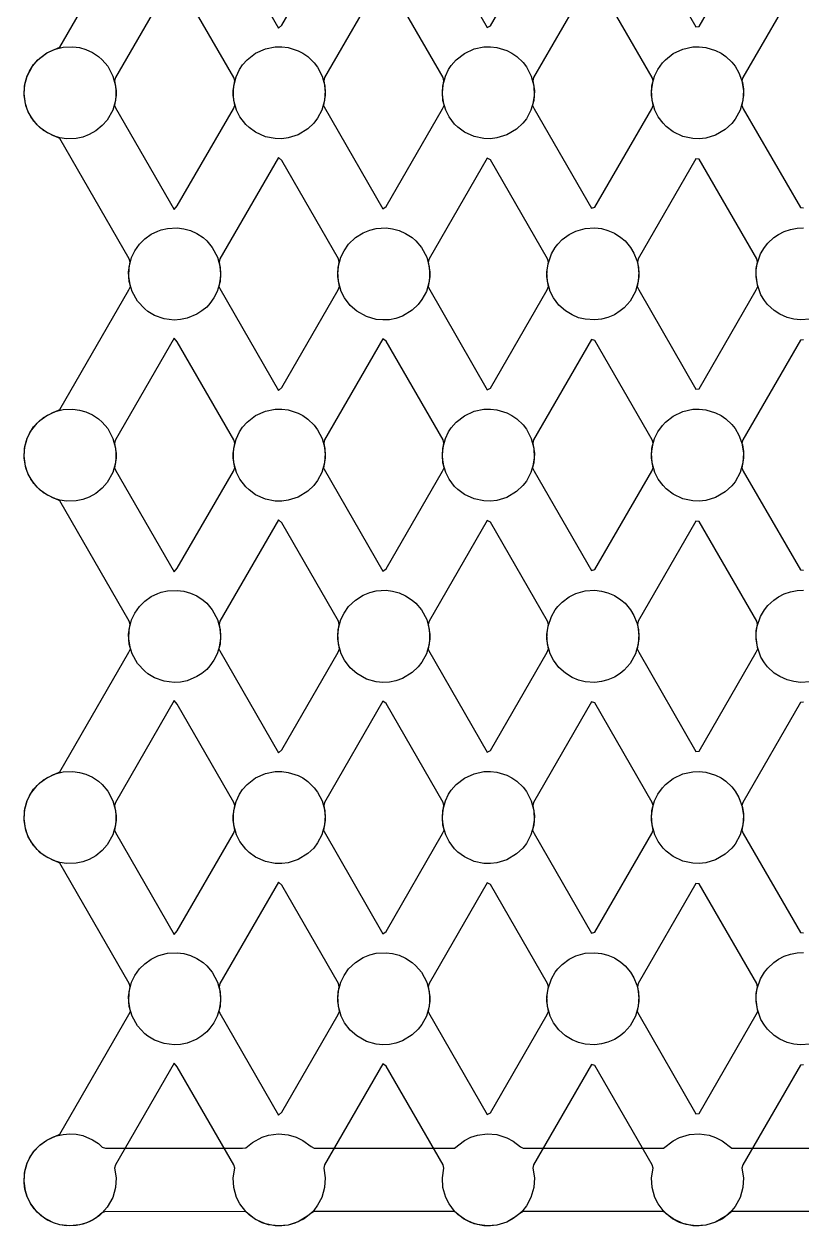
# Model space of a CAD drawing. Header units: millimetres. Extents: x 8 to 170, y 8 to 244.
# Drawn here: x 8 to 89, y 8 to 133.2 of the extents above; entities that cross this region are included whole.
import ezdxf

# ---------------------------------------------------------------- set-up
doc = ezdxf.new("R2010")
doc.units = ezdxf.units.MM
doc.layers.add('BOTTOM_CUT', color=5, linetype='CONTINUOUS')
doc.layers.add('TOP_CUT', color=7, linetype='CONTINUOUS')

msp = doc.modelspace()

# ---------------------------------------------------------------- linework, layer by layer
at = {"layer": 'BOTTOM_CUT'}
for points in [[(23.59, 138.2016), (17.4724, 127.6055), (17.3871, 127.2655), (17.545, 126.2455), (17.4827, 125.2255), (17.191, 124.2055), (16.6179, 123.1855), (16.11, 122.5999), (15.43, 122.045), (14.75, 121.6632), (14.07, 121.4113), (13.39, 121.269), (12.37, 121.2412), (11.69, 121.3448), (11.01, 121.5529), (9.99, 122.0997), (9.31, 122.6807), (8.6531, 123.5255), (8.3088, 124.2055), (8.0877, 124.8855), (7.9515, 125.9055), (8.0351, 126.9255), (8.29, 127.7935), (8.5157, 128.2855), (8.9555, 128.9655), (9.5985, 129.6455), (10.33, 130.1705), (11.69, 130.7901), (18.8811, 143.2455)], [(28.35, 143.3889), (34.47, 132.7647), (34.81, 133.0765), (40.6811, 143.2455)], [(50.11, 143.4784), (56.23, 132.834), (56.57, 133.0072), (62.4811, 143.2455)], [(72.0189, 143.2455), (77.99, 132.9033), (78.33, 132.9379), (84.2811, 143.2455)], [(45.35, 138.1323), (39.2724, 127.6055), (39.1871, 127.2655), (39.345, 126.2455), (39.2827, 125.2255), (38.9909, 124.2055), (38.55, 123.3765), (38.1438, 122.8455), (37.53, 122.2645), (36.51, 121.6451), (35.49, 121.3192), (34.81, 121.2332), (34.13, 121.2446), (33.11, 121.4473), (32.09, 121.9051), (31.41, 122.3971), (31.07, 122.7222), (30.4534, 123.5255), (30.109, 124.2055), (29.8173, 125.2255), (29.755, 126.2455), (29.913, 127.2655), (29.8276, 127.6055), (23.93, 137.8205)], [(67.11, 138.063), (61.0724, 127.6055), (60.9872, 127.2655), (61.145, 126.2455), (61.0827, 125.2255), (60.7909, 124.2055), (60.31, 123.317), (59.9444, 122.8455), (59.29, 122.2328), (58.27, 121.6274), (57.25, 121.3114), (56.57, 121.2312), (55.89, 121.2482), (54.87, 121.4601), (53.85, 121.9294), (53.17, 122.4318), (52.83, 122.7644), (52.2537, 123.5255), (51.9091, 124.2055), (51.6173, 125.2255), (51.555, 126.2455), (51.7129, 127.2655), (51.6276, 127.6055), (45.69, 137.8898)], [(88.87, 137.9937), (82.8724, 127.6055), (82.7872, 127.2655), (82.945, 126.2455), (82.8827, 125.2255), (82.5908, 124.2055), (82.07, 123.2584), (81.73, 122.8291), (81.05, 122.2018), (80.03, 121.6101), (79.01, 121.3039), (78.33, 121.2295), (77.65, 121.2523), (76.63, 121.4732), (75.61, 121.9542), (74.8883, 122.5055), (74.5557, 122.8455), (74.0538, 123.5255), (73.7091, 124.2055), (73.4173, 125.2255), (73.355, 126.2455), (73.5129, 127.2655), (73.4276, 127.6055), (67.45, 137.9591)], [(89.21, 100.2696), (88.87, 100.235), (82.8724, 89.8468), (82.7872, 89.5068), (82.945, 88.4868), (82.8827, 87.4668), (82.5908, 86.4468), (82.07, 85.4997), (81.73, 85.0704), (81.05, 84.443), (80.03, 83.8514), (79.01, 83.5452), (78.33, 83.4708), (77.65, 83.4936), (76.63, 83.7145), (75.61, 84.1955), (74.8883, 84.7468), (74.5557, 85.0868), (74.0538, 85.7668), (73.7091, 86.4468), (73.4173, 87.4668), (73.355, 88.4868), (73.5129, 89.5068), (73.4276, 89.8468), (67.45, 100.2004), (67.11, 100.3043), (61.0724, 89.8468), (60.9872, 89.5068), (61.145, 88.4868), (61.0827, 87.4668), (60.7909, 86.4468), (60.31, 85.5583), (59.9444, 85.0868), (59.29, 84.4741), (58.27, 83.8687), (57.25, 83.5527), (56.57, 83.4725), (55.89, 83.4895), (54.87, 83.7014), (53.85, 84.1707), (53.17, 84.6731), (52.83, 85.0057), (52.2537, 85.7668), (51.9091, 86.4468), (51.6173, 87.4668), (51.555, 88.4868), (51.7129, 89.5068), (51.6276, 89.8468), (45.69, 100.1311), (45.35, 100.3736), (39.2724, 89.8468), (39.1871, 89.5068), (39.345, 88.4868), (39.2827, 87.4668), (38.9909, 86.4468), (38.55, 85.6178), (38.1438, 85.0868), (37.53, 84.5057), (36.51, 83.8864), (35.49, 83.5605), (34.81, 83.4745), (34.13, 83.4858), (33.11, 83.6886), (32.09, 84.1464), (31.41, 84.6384), (31.07, 84.9635), (30.4534, 85.7668), (30.109, 86.4468), (29.8173, 87.4668), (29.755, 88.4868), (29.913, 89.5068), (29.8276, 89.8468), (23.93, 100.0618), (23.59, 100.4428), (17.4724, 89.8468), (17.3871, 89.5068), (17.545, 88.4868), (17.4827, 87.4668), (17.191, 86.4468), (16.6179, 85.4268), (16.11, 84.8412), (15.43, 84.2863), (14.75, 83.9045), (14.07, 83.6526), (13.39, 83.5103), (12.37, 83.4825), (11.69, 83.5861), (11.01, 83.7942), (9.99, 84.341), (9.31, 84.922), (8.6531, 85.7668), (8.3088, 86.4468), (8.0877, 87.1268), (7.9515, 88.1468), (8.0351, 89.1668), (8.29, 90.0348), (8.5157, 90.5268), (8.9555, 91.2068), (9.5985, 91.8868), (10.33, 92.4118), (11.69, 93.0314), (18.8811, 105.4868), (19.0353, 105.8268), (18.8594, 106.8468), (18.9044, 107.8668), (19.17, 108.8685), (19.5047, 109.5668), (19.9869, 110.2468), (20.53, 110.7928), (21.21, 111.2802), (21.89, 111.6124), (22.23, 111.7317), (22.91, 111.8893), (23.93, 111.9386), (24.61, 111.8497), (25.29, 111.6577), (25.97, 111.3483), (26.6069, 110.9268), (26.9974, 110.5868), (27.5761, 109.9068), (28.1232, 108.8868), (28.3957, 107.8668), (28.4406, 106.8468), (28.2647, 105.8268), (28.35, 105.6301), (34.47, 95.006), (34.81, 95.3177), (40.6811, 105.4868), (40.8353, 105.8268), (40.6594, 106.8468), (40.7044, 107.8668), (40.9767, 108.8868), (41.305, 109.5668), (41.7869, 110.2468), (42.4946, 110.9268), (43.31, 111.4427), (43.99, 111.7191), (44.67, 111.8829), (45.69, 111.9408), (46.37, 111.8577), (47.05, 111.672), (47.73, 111.3701), (48.4082, 110.9268), (48.7966, 110.5868), (49.3765, 109.9068), (49.9231, 108.8868), (50.1956, 107.8668), (50.2406, 106.8468), (50.0648, 105.8268), (50.11, 105.7197), (56.23, 95.0753), (56.57, 95.2485), (62.4811, 105.4868), (62.6352, 105.8268), (62.4594, 106.8468), (62.4651, 107.5268), (62.5686, 108.2068), (62.9246, 109.2268), (63.3234, 109.9068), (63.5868, 110.2468), (64.05, 110.7228), (64.7897, 111.2668), (65.4803, 111.6068), (66.43, 111.8761), (67.45, 111.9426), (68.13, 111.8653), (68.81, 111.686), (69.49, 111.3914), (70.17, 110.956), (70.596, 110.5868), (71.1769, 109.9068), (71.53, 109.3157), (71.8412, 108.5468), (71.9956, 107.8668), (72.0406, 106.8468), (71.8649, 105.8268), (72.0189, 105.4868), (77.99, 95.1445), (78.33, 95.1792), (84.2811, 105.4868), (84.4351, 105.8268), (84.2594, 106.8468), (84.2651, 107.5268), (84.3686, 108.2068), (84.7245, 109.2268), (85.123, 109.9068), (85.47, 110.3422), (86.0933, 110.9268), (86.5908, 111.2668), (87.17, 111.563), (87.85, 111.7942), (88.53, 111.9185), (89.21, 111.9441)], [(89.21, 62.5109), (88.87, 62.4763), (82.8724, 52.0881), (82.7872, 51.7481), (82.945, 50.7281), (82.8827, 49.7081), (82.5908, 48.6881), (82.07, 47.741), (81.73, 47.3117), (81.05, 46.6843), (80.03, 46.0927), (79.01, 45.7865), (78.33, 45.7121), (77.65, 45.7348), (76.63, 45.9558), (75.61, 46.4368), (74.8883, 46.9881), (74.5557, 47.3281), (74.0538, 48.0081), (73.7091, 48.6881), (73.4173, 49.7081), (73.355, 50.7281), (73.5129, 51.7481), (73.4276, 52.0881), (67.45, 62.4417), (67.11, 62.5456), (61.0724, 52.0881), (60.9872, 51.7481), (61.145, 50.7281), (61.0827, 49.7081), (60.7909, 48.6881), (60.31, 47.7995), (59.9444, 47.3281), (59.29, 46.7154), (58.27, 46.11), (57.25, 45.7939), (56.57, 45.7138), (55.89, 45.7308), (54.87, 45.9427), (53.85, 46.412), (53.17, 46.9144), (52.83, 47.247), (52.2537, 48.0081), (51.9091, 48.6881), (51.6173, 49.7081), (51.555, 50.7281), (51.7129, 51.7481), (51.6276, 52.0881), (45.69, 62.3724), (45.35, 62.6149), (39.2724, 52.0881), (39.1871, 51.7481), (39.345, 50.7281), (39.2827, 49.7081), (38.9909, 48.6881), (38.55, 47.8591), (38.1438, 47.3281), (37.53, 46.747), (36.51, 46.1277), (35.49, 45.8018), (34.81, 45.7158), (34.13, 45.7271), (33.11, 45.9299), (32.09, 46.3877), (31.41, 46.8797), (31.07, 47.2048), (30.4534, 48.0081), (30.109, 48.6881), (29.8173, 49.7081), (29.755, 50.7281), (29.913, 51.7481), (29.8276, 52.0881), (23.93, 62.3031), (23.59, 62.6841), (17.4724, 52.0881), (17.3871, 51.7481), (17.545, 50.7281), (17.4827, 49.7081), (17.191, 48.6881), (16.6179, 47.6681), (16.11, 47.0825), (15.43, 46.5276), (14.75, 46.1458), (14.07, 45.8939), (13.39, 45.7516), (12.37, 45.7238), (11.69, 45.8274), (11.01, 46.0355), (9.99, 46.5823), (9.31, 47.1633), (8.6531, 48.0081), (8.3088, 48.6881), (8.0877, 49.3681), (7.9515, 50.3881), (8.0351, 51.4081), (8.29, 52.2761), (8.5157, 52.7681), (8.9555, 53.4481), (9.5985, 54.1281), (10.33, 54.6531), (11.69, 55.2727), (18.8811, 67.7281), (19.0353, 68.0681), (18.8594, 69.0881), (18.9044, 70.1081), (19.17, 71.1098), (19.5047, 71.8081), (19.9869, 72.4881), (20.53, 73.0341), (21.21, 73.5215), (21.89, 73.8537), (22.23, 73.973), (22.91, 74.1306), (23.93, 74.1799), (24.61, 74.091), (25.29, 73.899), (25.97, 73.5896), (26.6069, 73.1681), (26.9974, 72.8281), (27.5761, 72.1481), (28.1232, 71.1281), (28.3957, 70.1081), (28.4406, 69.0881), (28.2647, 68.0681), (28.35, 67.8714), (34.47, 57.2473), (34.81, 57.559), (40.6811, 67.7281), (40.8353, 68.0681), (40.6594, 69.0881), (40.7044, 70.1081), (40.9767, 71.1281), (41.305, 71.8081), (41.7869, 72.4881), (42.4946, 73.1681), (43.31, 73.6839), (43.99, 73.9604), (44.67, 74.1242), (45.69, 74.1821), (46.37, 74.099), (47.05, 73.9133), (47.73, 73.6114), (48.4082, 73.1681), (48.7966, 72.8281), (49.3765, 72.1481), (49.9231, 71.1281), (50.1956, 70.1081), (50.2406, 69.0881), (50.0648, 68.0681), (50.11, 67.961), (56.23, 57.3166), (56.57, 57.4898), (62.4811, 67.7281), (62.6352, 68.0681), (62.4594, 69.0881), (62.4651, 69.7681), (62.5686, 70.4481), (62.9246, 71.4681), (63.3234, 72.1481), (63.5868, 72.4881), (64.05, 72.9641), (64.7897, 73.5081), (65.4803, 73.8481), (66.43, 74.1174), (67.45, 74.1839), (68.13, 74.1066), (68.81, 73.9273), (69.49, 73.6327), (70.17, 73.1973), (70.596, 72.8281), (71.1769, 72.1481), (71.53, 71.557), (71.8412, 70.7881), (71.9956, 70.1081), (72.0406, 69.0881), (71.8649, 68.0681), (72.0189, 67.7281), (77.99, 57.3858), (78.33, 57.4205), (84.2811, 67.7281), (84.4351, 68.0681), (84.2594, 69.0881), (84.2651, 69.7681), (84.3686, 70.4481), (84.7245, 71.4681), (85.123, 72.1481), (85.47, 72.5835), (86.0933, 73.1681), (86.5908, 73.5081), (87.17, 73.8043), (87.85, 74.0354), (88.53, 74.1598), (89.21, 74.1854)], [(89.21, 24.7522), (88.87, 24.7176), (82.8724, 14.3294), (82.7872, 13.9894), (82.945, 12.9694), (82.8827, 11.9494), (82.5908, 10.9294), (82.07, 9.9823), (81.73, 9.553), (81.05, 8.9256), (80.03, 8.334), (79.01, 8.0278), (78.33, 7.9534), (77.65, 7.9761), (76.63, 8.1971), (75.61, 8.6781), (74.8883, 9.2294), (74.5557, 9.5694), (74.0538, 10.2494), (73.7091, 10.9294), (73.4173, 11.9494), (73.355, 12.9694), (73.5129, 13.9894), (73.4276, 14.3294), (67.45, 24.6829), (67.11, 24.7869), (61.0724, 14.3294), (60.9872, 13.9894), (61.145, 12.9694), (61.0827, 11.9494), (60.7909, 10.9294), (60.31, 10.0408), (59.9444, 9.5694), (59.29, 8.9567), (58.27, 8.3512), (57.25, 8.0352), (56.57, 7.955), (55.89, 7.9721), (54.87, 8.1839), (53.85, 8.6533), (53.17, 9.1557), (52.83, 9.4883), (52.2537, 10.2494), (51.9091, 10.9294), (51.6173, 11.9494), (51.555, 12.9694), (51.7129, 13.9894), (51.6276, 14.3294), (45.69, 24.6137), (45.35, 24.8561), (39.2724, 14.3294), (39.1871, 13.9894), (39.345, 12.9694), (39.2827, 11.9494), (38.9909, 10.9294), (38.55, 10.1004), (38.1438, 9.5694), (37.53, 8.9883), (36.51, 8.369), (35.49, 8.0431), (34.81, 7.9571), (34.13, 7.9684), (33.11, 8.1712), (32.09, 8.629), (31.41, 9.121), (31.07, 9.4461), (30.4534, 10.2494), (30.109, 10.9294), (29.8173, 11.9494), (29.755, 12.9694), (29.913, 13.9894), (29.8276, 14.3294), (23.93, 24.5444), (23.59, 24.9254), (17.4724, 14.3294), (17.3871, 13.9894), (17.545, 12.9694), (17.4827, 11.9494), (17.191, 10.9294), (16.6179, 9.9094), (16.11, 9.3238), (15.43, 8.7689), (14.75, 8.3871), (14.07, 8.1352), (13.39, 7.9929), (12.37, 7.9651), (11.69, 8.0686), (11.01, 8.2768), (9.99, 8.8236), (9.31, 9.4046), (8.6531, 10.2494), (8.3088, 10.9294), (8.0877, 11.6094), (7.9515, 12.6294), (8.0351, 13.6494), (8.29, 14.5174), (8.5157, 15.0094), (8.9555, 15.6894), (9.5985, 16.3694), (10.33, 16.8944), (11.69, 17.514), (18.8811, 29.9694), (19.0353, 30.3094), (18.8594, 31.3294), (18.9044, 32.3494), (19.17, 33.3511), (19.5047, 34.0494), (19.9869, 34.7294), (20.53, 35.2754), (21.21, 35.7628), (21.89, 36.095), (22.23, 36.2143), (22.91, 36.3719), (23.93, 36.4212), (24.61, 36.3323), (25.29, 36.1403), (25.97, 35.8309), (26.6069, 35.4094), (26.9974, 35.0694), (27.5761, 34.3894), (28.1232, 33.3694), (28.3957, 32.3494), (28.4406, 31.3294), (28.2647, 30.3094), (28.35, 30.1127), (34.47, 19.4886), (34.81, 19.8003), (40.6811, 29.9694), (40.8353, 30.3094), (40.6594, 31.3294), (40.7044, 32.3494), (40.9767, 33.3694), (41.305, 34.0494), (41.7869, 34.7294), (42.4946, 35.4094), (43.31, 35.9252), (43.99, 36.2017), (44.67, 36.3655), (45.69, 36.4233), (46.37, 36.3403), (47.05, 36.1546), (47.73, 35.8526), (48.4082, 35.4094), (48.7966, 35.0694), (49.3765, 34.3894), (49.9231, 33.3694), (50.1956, 32.3494), (50.2406, 31.3294), (50.0648, 30.3094), (50.11, 30.2023), (56.23, 19.5578), (56.57, 19.7311), (62.4811, 29.9694), (62.6352, 30.3094), (62.4594, 31.3294), (62.4651, 32.0094), (62.5686, 32.6894), (62.9246, 33.7094), (63.3234, 34.3894), (63.5868, 34.7294), (64.05, 35.2054), (64.7897, 35.7494), (65.4803, 36.0894), (66.43, 36.3587), (67.45, 36.4252), (68.13, 36.3479), (68.81, 36.1685), (69.49, 35.874), (70.17, 35.4386), (70.596, 35.0694), (71.1769, 34.3894), (71.53, 33.7982), (71.8412, 33.0294), (71.9956, 32.3494), (72.0406, 31.3294), (71.8649, 30.3094), (72.0189, 29.9694), (77.99, 19.6271), (78.33, 19.6618), (84.2811, 29.9694), (84.4351, 30.3094), (84.2594, 31.3294), (84.2651, 32.0094), (84.3686, 32.6894), (84.7245, 33.7094), (85.123, 34.3894), (85.47, 34.8248), (86.0933, 35.4094), (86.5908, 35.7494), (87.17, 36.0456), (87.85, 36.2767), (88.53, 36.4011), (89.21, 36.4267)]]:
    msp.add_lwpolyline(points, dxfattribs=at)
at = {"layer": 'TOP_CUT'}
for points in [[(89.89, 102.4209), (88.87, 102.3501), (88.19, 102.4245), (87.51, 102.6005), (86.7313, 102.9461), (86.15, 103.3224), (85.4554, 103.9661), (85.13, 104.379), (84.764, 104.9861), (84.3876, 106.0061), (84.2515, 107.0261), (84.2827, 107.7061), (84.4128, 108.3861), (84.3276, 108.7261), (78.33, 119.1144), (77.99, 119.149), (71.9724, 108.7261), (71.8872, 108.3861), (72.045, 107.3661), (71.9827, 106.3461), (71.6908, 105.3261), (71.1183, 104.3061), (70.5126, 103.6261), (70.1001, 103.2861), (69.49, 102.9018), (68.81, 102.6073), (68.13, 102.4282), (67.45, 102.3509), (66.43, 102.4174), (65.75, 102.5872), (65.07, 102.8708), (64.39, 103.2919), (63.71, 103.9065), (63.1537, 104.6461), (62.8091, 105.3261), (62.5173, 106.3461), (62.455, 107.3661), (62.6129, 108.3861), (62.5276, 108.7261), (56.57, 119.0451), (56.23, 119.2183), (50.1724, 108.7261), (50.0872, 108.3861), (50.245, 107.3661), (50.1827, 106.3461), (49.8909, 105.3261), (49.43, 104.4673), (49.0441, 103.9661), (48.41, 103.3692), (47.39, 102.7568), (46.71, 102.5153), (46.03, 102.382), (45.35, 102.3478), (44.67, 102.4106), (43.65, 102.6974), (42.63, 103.2628), (41.95, 103.8639), (41.3536, 104.6461), (41.009, 105.3261), (40.7173, 106.3461), (40.655, 107.3661), (40.8129, 108.3861), (40.7276, 108.7261), (34.81, 118.9758), (34.47, 119.2876), (28.3724, 108.7261), (28.2871, 108.3861), (28.445, 107.3661), (28.3827, 106.3461), (28.091, 105.3261), (27.7465, 104.6461), (27.33, 104.0673), (26.99, 103.7008), (26.499, 103.2861), (25.97, 102.9447), (24.95, 102.5263), (24.27, 102.387), (23.59, 102.3471), (22.57, 102.47), (21.55, 102.8311), (20.87, 103.2344), (20.53, 103.5006), (19.7816, 104.3061), (19.2089, 105.3261), (18.9173, 106.3461), (18.855, 107.3661), (19.013, 108.3861), (18.9276, 108.7261), (11.69, 121.2621), (10.33, 121.8816), (9.65, 122.3621), (8.97, 123.0697), (8.387, 124.0261), (8.1353, 124.7061), (7.9594, 125.7261), (8.0043, 126.7461), (8.2765, 127.7661), (8.824, 128.7861), (9.4042, 129.4661), (10.2889, 130.1461), (11.01, 130.4996), (11.35, 130.6172), (12.03, 130.7718), (13.05, 130.8167), (13.73, 130.7249), (14.41, 130.5298), (15.09, 130.2166), (15.7064, 129.8061), (16.11, 129.4537), (16.676, 128.7861), (17.2232, 127.7661), (17.4957, 126.7461), (17.5406, 125.7261), (17.3647, 124.7061), (17.47, 124.4665), (23.59, 113.8507), (23.93, 114.2317), (29.7811, 124.3661), (29.9353, 124.7061), (29.7594, 125.7261), (29.8044, 126.7461), (30.05, 127.6911), (30.4048, 128.4461), (30.73, 128.9295), (31.2045, 129.4661), (32.0873, 130.1461), (33.11, 130.6048), (34.13, 130.8077), (34.81, 130.8191), (35.49, 130.7331), (36.51, 130.4073), (37.0085, 130.1461), (37.53, 129.7887), (38.21, 129.1315), (38.55, 128.6761), (39.0231, 127.7661), (39.2957, 126.7461), (39.3406, 125.7261), (39.1648, 124.7061), (39.23, 124.5537), (45.35, 113.92), (45.69, 114.1625), (51.5811, 124.3661), (51.7352, 124.7061), (51.5594, 125.7261), (51.6044, 126.7461), (51.8768, 127.7661), (52.2052, 128.4461), (52.49, 128.8767), (53.0046, 129.4661), (53.85, 130.1234), (54.87, 130.592), (55.89, 130.804), (56.57, 130.8211), (57.25, 130.7409), (58.27, 130.4251), (58.8086, 130.1461), (59.3077, 129.8061), (59.97, 129.1769), (60.31, 128.7369), (60.8231, 127.7661), (61.0956, 126.7461), (61.1406, 125.7261), (60.9649, 124.7061), (61.1189, 124.3661), (67.11, 113.9893), (67.45, 114.0932), (73.3811, 124.3661), (73.5352, 124.7061), (73.3594, 125.7261), (73.4044, 126.7461), (73.6769, 127.7661), (74.0054, 128.4461), (74.4867, 129.1261), (74.8044, 129.4661), (75.61, 130.0985), (76.63, 130.5789), (77.65, 130.8), (78.33, 130.8227), (79.01, 130.7484), (80.03, 130.4424), (80.6092, 130.1461), (81.1067, 129.8061), (81.73, 129.2216), (82.077, 128.7861), (82.4755, 128.1061), (82.8314, 127.0861), (82.9349, 126.4061), (82.9406, 125.7261), (82.7649, 124.7061), (82.9189, 124.3661), (88.87, 114.0585), (89.21, 114.0239)], [(89.89, 64.6622), (88.87, 64.5914), (88.19, 64.6658), (87.51, 64.8418), (86.7313, 65.1874), (86.15, 65.5637), (85.4554, 66.2074), (85.13, 66.6203), (84.764, 67.2274), (84.3876, 68.2474), (84.2515, 69.2674), (84.2827, 69.9474), (84.4128, 70.6274), (84.3276, 70.9674), (78.33, 81.3556), (77.99, 81.3903), (71.9724, 70.9674), (71.8872, 70.6274), (72.045, 69.6074), (71.9827, 68.5874), (71.6908, 67.5674), (71.1183, 66.5474), (70.5126, 65.8674), (70.1001, 65.5274), (69.49, 65.1431), (68.81, 64.8486), (68.13, 64.6695), (67.45, 64.5922), (66.43, 64.6587), (65.75, 64.8285), (65.07, 65.1121), (64.39, 65.5332), (63.71, 66.1478), (63.1537, 66.8874), (62.8091, 67.5674), (62.5173, 68.5874), (62.455, 69.6074), (62.6129, 70.6274), (62.5276, 70.9674), (56.57, 81.2864), (56.23, 81.4596), (50.1724, 70.9674), (50.0872, 70.6274), (50.245, 69.6074), (50.1827, 68.5874), (49.8909, 67.5674), (49.43, 66.7086), (49.0441, 66.2074), (48.41, 65.6105), (47.39, 64.9981), (46.71, 64.7566), (46.03, 64.6233), (45.35, 64.5891), (44.67, 64.6519), (43.65, 64.9387), (42.63, 65.5041), (41.95, 66.1052), (41.3536, 66.8874), (41.009, 67.5674), (40.7173, 68.5874), (40.655, 69.6074), (40.8129, 70.6274), (40.7276, 70.9674), (34.81, 81.2171), (34.47, 81.5289), (28.3724, 70.9674), (28.2871, 70.6274), (28.445, 69.6074), (28.3827, 68.5874), (28.091, 67.5674), (27.7465, 66.8874), (27.33, 66.3086), (26.99, 65.9421), (26.499, 65.5274), (25.97, 65.186), (24.95, 64.7676), (24.27, 64.6283), (23.59, 64.5884), (22.57, 64.7113), (21.55, 65.0724), (20.87, 65.4757), (20.53, 65.7419), (19.7816, 66.5474), (19.2089, 67.5674), (18.9173, 68.5874), (18.855, 69.6074), (19.013, 70.6274), (18.9276, 70.9674), (11.69, 83.5034), (10.33, 84.1228), (9.65, 84.6034), (8.97, 85.311), (8.387, 86.2674), (8.1353, 86.9474), (7.9594, 87.9674), (8.0043, 88.9874), (8.2765, 90.0074), (8.63, 90.7285), (9.31, 91.6132), (9.99, 92.1934), (11.01, 92.7409), (11.35, 92.8585), (12.03, 93.0131), (13.05, 93.058), (13.73, 92.9662), (14.41, 92.7711), (15.09, 92.4579), (15.7064, 92.0474), (16.11, 91.695), (16.676, 91.0274), (17.2232, 90.0074), (17.4957, 88.9874), (17.5406, 87.9674), (17.3647, 86.9474), (17.47, 86.7078), (23.59, 76.092), (23.93, 76.473), (29.7811, 86.6074), (29.9353, 86.9474), (29.7594, 87.9674), (29.8044, 88.9874), (30.05, 89.9324), (30.4048, 90.6874), (30.73, 91.1708), (31.2045, 91.7074), (32.0873, 92.3874), (33.11, 92.8461), (34.13, 93.049), (34.81, 93.0604), (35.49, 92.9744), (36.51, 92.6486), (37.0085, 92.3874), (37.53, 92.03), (38.21, 91.3728), (38.55, 90.9174), (39.0231, 90.0074), (39.2957, 88.9874), (39.3406, 87.9674), (39.1648, 86.9474), (39.23, 86.795), (45.35, 76.1613), (45.69, 76.4038), (51.5811, 86.6074), (51.7352, 86.9474), (51.5594, 87.9674), (51.6044, 88.9874), (51.8768, 90.0074), (52.2052, 90.6874), (52.49, 91.118), (53.0046, 91.7074), (53.85, 92.3647), (54.87, 92.8333), (55.89, 93.0453), (56.57, 93.0624), (57.25, 92.9822), (58.27, 92.6664), (58.8086, 92.3874), (59.3077, 92.0474), (59.97, 91.4182), (60.31, 90.9782), (60.8231, 90.0074), (61.0956, 88.9874), (61.1406, 87.9674), (60.9649, 86.9474), (61.1189, 86.6074), (67.11, 76.2305), (67.45, 76.3345), (73.3811, 86.6074), (73.5352, 86.9474), (73.3594, 87.9674), (73.4044, 88.9874), (73.6769, 90.0074), (74.0054, 90.6874), (74.4867, 91.3674), (74.8044, 91.7074), (75.61, 92.3398), (76.63, 92.8201), (77.65, 93.0413), (78.33, 93.064), (79.01, 92.9897), (80.03, 92.6837), (80.6092, 92.3874), (81.1067, 92.0474), (81.73, 91.4629), (82.077, 91.0274), (82.4755, 90.3474), (82.8314, 89.3274), (82.9349, 88.6474), (82.9406, 87.9674), (82.7649, 86.9474), (82.9189, 86.6074), (88.87, 76.2998), (89.21, 76.2652)], [(89.89, 26.9035), (88.87, 26.8327), (88.19, 26.9071), (87.51, 27.0831), (86.7313, 27.4287), (86.15, 27.805), (85.4554, 28.4487), (85.13, 28.8616), (84.764, 29.4687), (84.3876, 30.4887), (84.2515, 31.5087), (84.2827, 32.1887), (84.4128, 32.8687), (84.3276, 33.2087), (78.33, 43.5969), (77.99, 43.6316), (71.9724, 33.2087), (71.8872, 32.8687), (72.045, 31.8487), (71.9827, 30.8287), (71.6908, 29.8087), (71.1183, 28.7887), (70.5126, 28.1087), (70.1001, 27.7687), (69.49, 27.3844), (68.81, 27.0899), (68.13, 26.9108), (67.45, 26.8335), (66.43, 26.9), (65.75, 27.0698), (65.07, 27.3534), (64.39, 27.7745), (63.71, 28.389), (63.1537, 29.1287), (62.8091, 29.8087), (62.5173, 30.8287), (62.455, 31.8487), (62.6129, 32.8687), (62.5276, 33.2087), (56.57, 43.5277), (56.23, 43.7009), (50.1724, 33.2087), (50.0872, 32.8687), (50.245, 31.8487), (50.1827, 30.8287), (49.8909, 29.8087), (49.43, 28.9499), (49.0441, 28.4487), (48.41, 27.8518), (47.39, 27.2394), (46.71, 26.9978), (46.03, 26.8646), (45.35, 26.8304), (44.67, 26.8932), (43.65, 27.18), (42.63, 27.7454), (41.95, 28.3465), (41.3536, 29.1287), (41.009, 29.8087), (40.7173, 30.8287), (40.655, 31.8487), (40.8129, 32.8687), (40.7276, 33.2087), (34.81, 43.4584), (34.47, 43.7701), (28.3724, 33.2087), (28.2871, 32.8687), (28.445, 31.8487), (28.3827, 30.8287), (28.091, 29.8087), (27.7465, 29.1287), (27.33, 28.5499), (26.99, 28.1834), (26.499, 27.7687), (25.97, 27.4273), (24.95, 27.0089), (24.27, 26.8696), (23.59, 26.8297), (22.57, 26.9526), (21.55, 27.3137), (20.87, 27.717), (20.53, 27.9832), (19.7816, 28.7887), (19.2089, 29.8087), (18.9173, 30.8287), (18.855, 31.8487), (19.013, 32.8687), (18.9276, 33.2087), (11.69, 45.7447), (10.33, 46.3641), (9.65, 46.8447), (8.97, 47.5523), (8.387, 48.5087), (8.1353, 49.1887), (7.9594, 50.2087), (8.0043, 51.2287), (8.2765, 52.2487), (8.63, 52.9698), (9.31, 53.8545), (9.99, 54.4347), (11.01, 54.9822), (11.35, 55.0998), (12.03, 55.2544), (13.05, 55.2993), (13.73, 55.2075), (14.41, 55.0124), (15.09, 54.6992), (15.7064, 54.2887), (16.11, 53.9363), (16.676, 53.2687), (17.2232, 52.2487), (17.4957, 51.2287), (17.5406, 50.2087), (17.3647, 49.1887), (17.47, 48.9491), (23.59, 38.3333), (23.93, 38.7143), (29.7811, 48.8487), (29.9353, 49.1887), (29.7594, 50.2087), (29.8044, 51.2287), (30.05, 52.1737), (30.4048, 52.9287), (30.73, 53.4121), (31.2045, 53.9487), (32.0873, 54.6287), (33.11, 55.0874), (34.13, 55.2903), (34.81, 55.3017), (35.49, 55.2157), (36.51, 54.8899), (37.0085, 54.6287), (37.53, 54.2713), (38.21, 53.6141), (38.55, 53.1586), (39.0231, 52.2487), (39.2957, 51.2287), (39.3406, 50.2087), (39.1648, 49.1887), (39.23, 49.0363), (45.35, 38.4026), (45.69, 38.645), (51.5811, 48.8487), (51.7352, 49.1887), (51.5594, 50.2087), (51.6044, 51.2287), (51.8768, 52.2487), (52.2052, 52.9287), (52.49, 53.3593), (53.0046, 53.9487), (53.85, 54.606), (54.87, 55.0746), (55.89, 55.2866), (56.57, 55.3037), (57.25, 55.2235), (58.27, 54.9077), (58.8086, 54.6287), (59.3077, 54.2887), (59.97, 53.6595), (60.31, 53.2195), (60.8231, 52.2487), (61.0956, 51.2287), (61.1406, 50.2087), (60.9649, 49.1887), (61.1189, 48.8487), (67.11, 38.4718), (67.45, 38.5758), (73.3811, 48.8487), (73.5352, 49.1887), (73.3594, 50.2087), (73.4044, 51.2287), (73.6769, 52.2487), (74.0054, 52.9287), (74.4867, 53.6087), (74.8044, 53.9487), (75.61, 54.5811), (76.63, 55.0614), (77.65, 55.2826), (78.33, 55.3053), (79.01, 55.231), (80.03, 54.925), (80.6092, 54.6287), (81.1067, 54.2887), (81.73, 53.7042), (82.077, 53.2687), (82.4755, 52.5887), (82.8314, 51.5687), (82.9349, 50.8887), (82.9406, 50.2087), (82.7649, 49.1887), (82.9189, 48.8487), (88.87, 38.5411), (89.21, 38.5065)], [(96.35, 9.45), (81.73, 9.45), (80.7407, 8.71), (80.03, 8.3337), (79.01, 8.0277), (77.99, 7.9527), (76.97, 8.0974), (76.29, 8.3252), (75.5599, 8.71), (74.59, 9.45), (59.97, 9.45), (59.63, 9.2474), (58.95, 8.7152), (58.27, 8.3508), (57.25, 8.0351), (56.23, 7.9515), (55.21, 8.0874), (54.53, 8.3087), (53.761, 8.71), (52.83, 9.45), (38.21, 9.45), (37.87, 9.285), (37.1399, 8.71), (36.17, 8.232), (35.49, 8.043), (34.47, 7.9507), (33.45, 8.0778), (32.77, 8.2925), (31.9617, 8.71), (31.07, 9.43), (16.45, 9.45), (16.11, 9.3234), (15.77, 9.0196), (15.09, 8.5598), (14.41, 8.2465), (13.73, 8.0511), (12.71, 7.9502), (11.69, 8.0686), (11.01, 8.2768), (10.33, 8.6054), (9.6935, 9.05), (9.0199, 9.73), (8.63, 10.2911), (8.2463, 11.09), (8.0512, 11.77), (7.9594, 12.45), (8.0043, 13.47), (8.2765, 14.49), (8.6049, 15.17), (9.0868, 15.85), (9.65, 16.4132), (10.33, 16.8951), (11.01, 17.2235), (11.35, 17.341), (12.03, 17.4957), (12.71, 17.5498), (13.39, 17.5071), (14.07, 17.3647), (15.09, 16.9405), (15.7064, 16.53), (16.11, 16.1776), (16.45, 16.05), (30.73, 16.05), (31.07, 16.0819), (31.75, 16.6476), (32.77, 17.2077), (33.45, 17.4221), (34.47, 17.5493), (35.49, 17.457), (36.3175, 17.21), (37.0085, 16.87), (37.87, 16.2161), (38.21, 16.05), (52.83, 16.0613), (53.85, 16.8473), (54.53, 17.1915), (55.21, 17.4125), (56.23, 17.5485), (57.25, 17.4648), (58.27, 17.1489), (58.95, 16.784), (59.7153, 16.19), (59.97, 16.05), (74.59, 16.05), (75.61, 16.8224), (76.29, 17.1748), (77.31, 17.4759), (78.33, 17.5466), (79.35, 17.3974), (80.03, 17.1663), (80.71, 16.8097), (81.73, 16.05), (96.35, 16.05)]]:
    msp.add_lwpolyline(points, dxfattribs=at)

doc.saveas('drawing.dxf')
